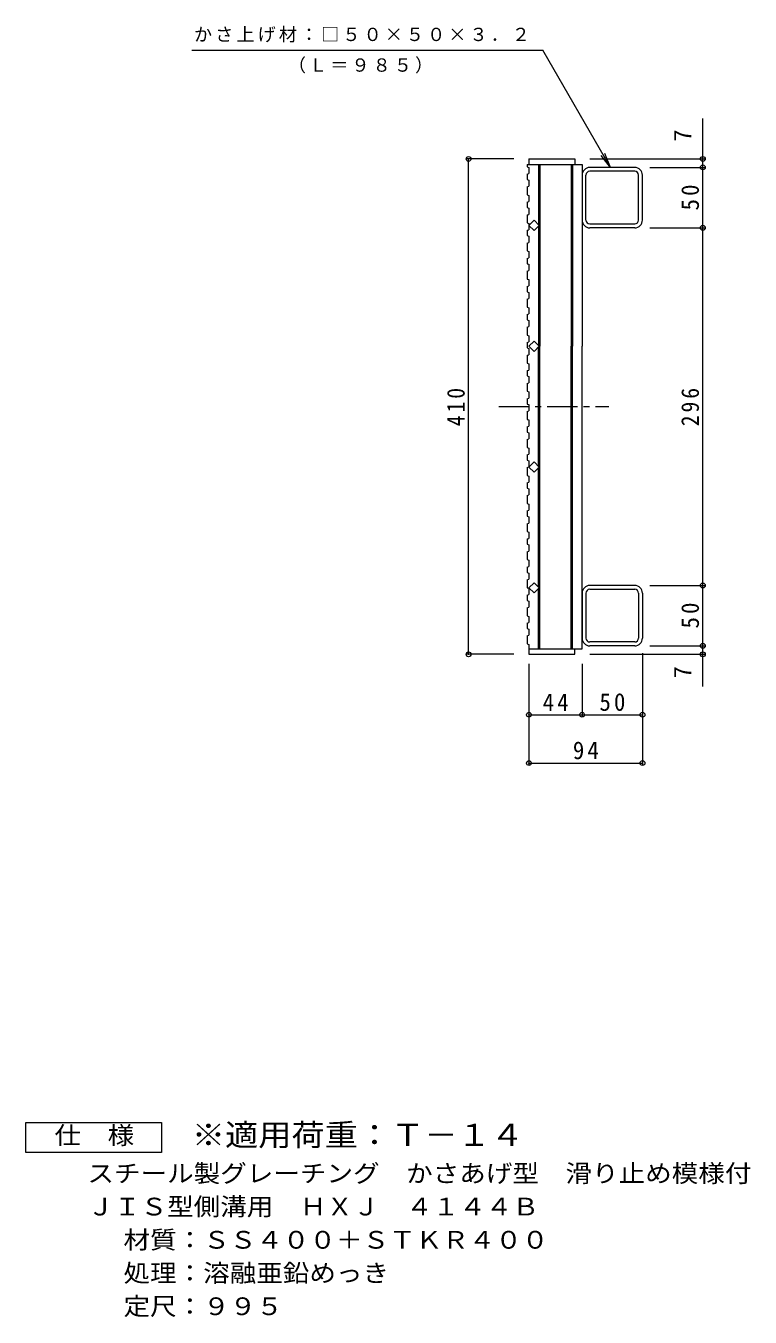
# Model space of a CAD drawing. Units: millimetres, scale not verified. Extents: x -795 to 809, y -686 to 594.
# Drawn here: x 209 to 809, y -513 to 556 of the extents above; entities that cross this region are included whole.
import ezdxf
from ezdxf.enums import TextEntityAlignment as Align

# ---------------------------------------------------------------- set-up
doc = ezdxf.new("R2010")
doc.units = ezdxf.units.MM
doc.header["$LTSCALE"] = 5
doc.header["$PDMODE"] = 32
doc.header["$PDSIZE"] = 4
doc.linetypes.add('CHAIN1', pattern=[8, 5, -1, 1, -1])
for name, color, linetype, lineweight in [('B-1', 2, 'Continuous', 9), ('B-2', 3, 'Continuous', 9), ('B-4', 7, 'Continuous', 9), ('B-A', 3, 'Continuous', 9), ('F-4_F-4ﾚｲﾔ', 2, 'Continuous', 9)]:
    doc.layers.add(name, color=color, linetype=linetype, lineweight=lineweight)
doc.layers.add('F-5_F-5ﾚｲﾔ', color=2, linetype='Continuous')
doc.styles.add('ＭＳ ゴシック', font='')
doc.styles.get('ＭＳ ゴシック').set_extended_font_data('MS Gothic')

msp = doc.modelspace()

# ---------------------------------------------------------------- linework, layer by layer
at = {"layer": 'B-1'}
for p, q in [((713.239, 438.591), (676.039, 438.591)), ((669.639, 432.191), (669.639, 394.991)), ((672.839, 394.991), (672.839, 432.19)), ((713.239, 435.391), (676.039, 435.391)), ((716.439, 394.991), (716.439, 432.19)), ((719.639, 394.991), (719.639, 432.191)), ((676.039, 391.791), (713.239, 391.791)), ((713.239, 388.591), (676.039, 388.591)), ((669.639, 86.191), (669.639, 48.991)), ((672.839, 86.191), (672.839, 48.991)), ((713.239, 92.591), (676.039, 92.591)), ((676.039, 89.391), (713.239, 89.391)), ((716.439, 86.191), (716.439, 48.991)), ((719.639, 86.191), (719.639, 48.991)), ((713.239, 45.791), (676.039, 45.791)), ((713.239, 42.591), (676.039, 42.591))]:
    msp.add_line(p, q, dxfattribs=at)
for centre, radius, start, end in [((676.039, 432.191), 6.4, 90, 180), ((713.239, 432.191), 6.4, 0, 90), ((676.039, 432.19), 3.2, 90, 180), ((713.239, 432.19), 3.2, 0, 90), ((676.039, 394.991), 6.4, 180, 270), ((676.039, 394.991), 3.2, 180, 270), ((713.239, 394.991), 6.4, 270, 0), ((713.239, 394.991), 3.2, 270, 0), ((676.039, 86.191), 6.4, 90, 180), ((676.039, 86.191), 3.2, 90, 180), ((713.239, 86.191), 6.4, 0, 90), ((713.239, 86.191), 3.2, 0, 90), ((676.039, 48.991), 6.4, 180, 270), ((676.039, 48.991), 3.2, 180, 270), ((713.239, 48.991), 3.2, 270, 0), ((713.239, 48.991), 6.4, 270, 0)]:
    msp.add_arc(centre, radius, start, end, dxfattribs=at)
at = {"layer": 'B-2'}
for p, q in [((624.139, 441.091), (669.639, 441.091)), ((625.639, 445.591), (663.639, 445.591)), ((625.639, 445.591), (625.639, 441.091)), ((633.639, 441.091), (633.639, 391.076)), ((634.639, 441.091), (634.639, 290.591)), ((660.639, 441.091), (660.639, 290.591)), ((661.639, 441.091), (661.639, 290.591)), ((663.639, 445.591), (663.639, 441.091)), ((669.639, 441.091), (669.639, 290.591)), ((633.639, 390.105), (633.639, 291.076)), ((633.639, 191.076), (633.639, 290.105)), ((634.639, 40.091), (634.639, 290.591)), ((660.639, 40.091), (660.639, 290.591)), ((661.639, 40.091), (661.639, 290.591)), ((669.639, 40.091), (669.639, 290.591)), ((633.639, 91.076), (633.639, 190.105)), ((633.639, 40.091), (633.639, 90.105)), ((625.639, 40.091), (669.639, 40.091)), ((625.639, 35.591), (663.639, 35.591)), ((663.639, 35.591), (663.639, 40.091))]:
    msp.add_line(p, q, dxfattribs=at)
at = {"layer": 'B-2', "linetype": 'CHAIN1'}
msp.add_line((600.823, 240.591), (691.828, 240.591), dxfattribs=at)
at = {"layer": 'B-2'}
for points in [[(634.124, 390.591), (629.882, 386.348), (625.639, 390.591), (629.882, 394.833)], [(634.124, 190.591), (629.882, 194.833), (625.639, 190.591), (629.882, 186.348)], [(634.124, 90.591), (629.882, 94.833), (625.639, 90.591), (629.882, 86.348)]]:
    msp.add_lwpolyline(points, close=True, dxfattribs=at)
for points in [[(625.639, 290.59), (629.882, 294.833), (634.124, 290.59)], [(625.639, 290.591), (629.882, 286.348), (634.124, 290.591)]]:
    msp.add_lwpolyline(points, dxfattribs=at)
at = {"layer": 'B-4'}
for p, q in [((346.483, 535.591), (637.145, 535.591)), ((693.148, 438.591), (637.145, 535.591)), ((769.639, 9.01), (769.639, 479.063)), ((693.148, 438.591), (688.365, 450.139)), ((613.139, 445.591), (574.139, 445.591)), ((575.639, 35.591), (575.639, 445.591)), ((676.139, 445.591), (771.139, 445.591)), ((693.148, 438.591), (685.539, 448.507)), ((725.739, 438.591), (771.139, 438.591)), ((725.739, 388.591), (771.139, 388.591)), ((725.739, 92.591), (771.139, 92.591)), ((613.139, 35.591), (574.139, 35.591)), ((676.139, 35.591), (771.139, 35.591)), ((719.639, 36.491), (719.639, -55.909)), ((725.739, 42.591), (771.139, 42.591)), ((625.639, 27.591), (625.639, -55.909)), ((669.639, 27.591), (669.639, -15.909)), ((625.639, -14.409), (719.639, -14.409)), ((625.639, -54.409), (719.639, -54.409))]:
    msp.add_line(p, q, dxfattribs=at)
for p in [(575.639, 445.591), (769.639, 445.591), (769.639, 438.591), (769.639, 388.591), (769.639, 92.591), (769.639, 42.591), (575.639, 35.591), (769.639, 35.591), (625.639, -14.409), (669.639, -14.409), (719.639, -14.409), (625.639, -54.409), (719.639, -54.409)]:
    msp.add_point(p, dxfattribs=at)
at = {"layer": 'B-A'}
for p, q in [((624.139, 441.091), (624.139, 439.119)), ((624.139, 439.119), (625.639, 438.608)), ((625.639, 438.608), (625.639, 433.495)), ((624.139, 432.983), (625.639, 433.495)), ((624.139, 422.44), (625.639, 422.951)), ((624.139, 409.757), (625.639, 410.268)), ((625.639, 415.382), (625.639, 410.268)), ((624.139, 399.214), (625.639, 399.725)), ((625.639, 404.838), (625.639, 399.725)), ((624.139, 386.531), (625.639, 387.042)), ((625.639, 392.155), (625.639, 387.042)), ((624.139, 375.987), (625.639, 376.499)), ((625.639, 381.612), (625.639, 376.499)), ((624.139, 363.304), (625.639, 363.815)), ((624.139, 352.761), (625.639, 353.272)), ((625.639, 358.386), (625.639, 353.272)), ((624.139, 340.078), (625.639, 340.589)), ((625.639, 335.159), (625.639, 330.046)), ((624.139, 329.535), (625.639, 330.046)), ((624.139, 316.852), (625.639, 317.363)), ((625.639, 311.933), (625.639, 306.82)), ((624.139, 306.308), (625.639, 306.82)), ((624.139, 293.625), (625.639, 294.137)), ((625.639, 288.707), (625.639, 283.593)), ((624.139, 283.082), (625.639, 283.593)), ((624.139, 270.399), (625.639, 270.91)), ((624.139, 259.856), (625.639, 260.367)), ((625.639, 265.48), (625.639, 260.367)), ((624.139, 247.173), (625.639, 247.684)), ((624.139, 236.63), (625.639, 237.141)), ((625.639, 242.254), (625.639, 237.141)), ((624.139, 223.946), (625.639, 224.458)), ((624.139, 213.403), (625.639, 213.914)), ((625.639, 219.028), (625.639, 213.914)), ((624.139, 200.72), (625.639, 201.231)), ((625.639, 195.801), (625.639, 190.688)), ((624.139, 190.177), (625.639, 190.688)), ((624.139, 177.494), (625.639, 178.005)), ((625.639, 172.575), (625.639, 167.462)), ((624.139, 166.951), (625.639, 167.462)), ((624.139, 154.267), (625.639, 154.779)), ((624.139, 143.724), (625.639, 144.235)), ((625.639, 149.349), (625.639, 144.235)), ((624.139, 131.041), (625.639, 131.552)), ((625.639, 136.666), (625.639, 131.552)), ((624.139, 120.498), (625.639, 121.009)), ((625.639, 126.123), (625.639, 121.009)), ((624.139, 107.815), (625.639, 108.326)), ((624.139, 97.272), (625.639, 97.783)), ((625.639, 102.896), (625.639, 97.783)), ((624.139, 84.589), (625.639, 85.1)), ((625.639, 79.67), (625.639, 74.557)), ((624.139, 74.045), (625.639, 74.557)), ((624.139, 61.362), (625.639, 61.873)), ((625.639, 56.444), (625.639, 51.33)), ((624.139, 50.819), (625.639, 51.33)), ((625.639, 43.76), (625.639, 35.591))]:
    msp.add_line(p, q, dxfattribs=at)
for points in [[(624.139, 432.983), (624.139, 428.576), (625.639, 428.065), (625.639, 422.951)], [(624.139, 422.44), (624.139, 415.893), (625.639, 415.382)], [(624.139, 409.757), (624.139, 405.35), (625.639, 404.838)], [(624.139, 399.214), (624.139, 392.666), (625.639, 392.155)], [(624.139, 386.531), (624.139, 382.123), (625.639, 381.612)], [(624.139, 375.987), (624.139, 369.44), (625.639, 368.929), (625.639, 363.815)], [(624.139, 363.304), (624.139, 358.897), (625.639, 358.386)], [(624.139, 352.761), (624.139, 346.214), (625.639, 345.702), (625.639, 340.589)], [(624.139, 340.078), (624.139, 335.671), (625.639, 335.159)], [(624.139, 329.535), (624.139, 322.987), (625.639, 322.476), (625.639, 317.363)], [(624.139, 316.852), (624.139, 312.444), (625.639, 311.933)], [(624.139, 306.308), (624.139, 299.761), (625.639, 299.25), (625.639, 294.137)], [(624.139, 293.625), (624.139, 289.218), (625.639, 288.707)], [(624.139, 283.082), (624.139, 276.535), (625.639, 276.023), (625.639, 270.91)], [(624.139, 270.399), (624.139, 265.992), (625.639, 265.48)], [(624.139, 259.856), (624.139, 253.308), (625.639, 252.797), (625.639, 247.684)], [(624.139, 247.173), (624.139, 242.765), (625.639, 242.254)], [(624.139, 236.63), (624.139, 230.082), (625.639, 229.571), (625.639, 224.458)], [(624.139, 223.946), (624.139, 219.539), (625.639, 219.028)], [(624.139, 213.403), (624.139, 206.856), (625.639, 206.344), (625.639, 201.231)], [(624.139, 200.72), (624.139, 196.313), (625.639, 195.801)], [(624.139, 190.177), (624.139, 183.629), (625.639, 183.118), (625.639, 178.005)], [(624.139, 177.494), (624.139, 173.086), (625.639, 172.575)], [(624.139, 166.951), (624.139, 160.403), (625.639, 159.892), (625.639, 154.779)], [(624.139, 154.267), (624.139, 149.86), (625.639, 149.349)], [(624.139, 143.724), (624.139, 137.177), (625.639, 136.666)], [(624.139, 131.041), (624.139, 126.634), (625.639, 126.123)], [(624.139, 120.498), (624.139, 113.95), (625.639, 113.439), (625.639, 108.326)], [(624.139, 107.815), (624.139, 103.407), (625.639, 102.896)], [(624.139, 97.272), (624.139, 90.724), (625.639, 90.213), (625.639, 85.1)], [(624.139, 84.589), (624.139, 80.181), (625.639, 79.67)], [(624.139, 74.045), (624.139, 67.498), (625.639, 66.987), (625.639, 61.873)], [(624.139, 61.362), (624.139, 56.955), (625.639, 56.444)], [(624.139, 50.819), (624.139, 44.272), (625.639, 43.76)]]:
    msp.add_lwpolyline(points, dxfattribs=at)
at = {"layer": 'F-4_F-4ﾚｲﾔ'}
msp.add_lwpolyline([(208.941, -376.769), (208.941, -351.769), (321.441, -351.769), (321.441, -376.769)], close=True, dxfattribs=at)

# ---------------------------------------------------------------- texts
at = {"layer": 'B-4', "color": 2, "style": 'ＭＳ ゴシック'}
for p in [(764.639, 460.023), (764.639, 15.778)]:
    msp.add_text('7', height=14.66, rotation=90, dxfattribs=at).set_placement(p, align=Align.BOTTOM_LEFT)
at = {"layer": 'B-4', "char_height": 11, "attachment_point": 7, "style": 'ＭＳ ゴシック'}
for s, insert in [('\\T1.17;かさ上げ材：□５０×５０×３．２', (348.25, 541.991)), ('\\T1.17;（Ｌ＝９８５）', (425.994, 516.371))]:
    msp.add_mtext(s, dxfattribs=dict(at, insert=insert))
at = {"layer": 'B-4', "color": 2, "char_height": 14.66, "attachment_point": 7, "rotation": 90, "style": 'ＭＳ ゴシック'}
for s, insert in [('\\T1.27;\\W0.95;50', (766.639, 402.966)), ('\\T1.27;\\W0.9;410', (572.639, 224.341)), ('\\T1.27;\\W0.9;296', (766.639, 224.341)), ('\\T1.27;\\W0.95;50', (766.639, 56.966))]:
    msp.add_mtext(s, dxfattribs=dict(at, insert=insert))
at = {"layer": 'B-4', "color": 2, "char_height": 14.66, "attachment_point": 7, "style": 'ＭＳ ゴシック'}
for s, insert in [('\\T1.27;\\W0.95;44', (637.014, -11.409)), ('\\T1.27;\\W0.95;50', (684.014, -11.409)), ('\\T1.27;\\W0.95;94', (662.014, -51.409))]:
    msp.add_mtext(s, dxfattribs=dict(at, insert=insert))
at = {"layer": 'F-4_F-4ﾚｲﾔ', "style": 'ＭＳ ゴシック', "width": 1.1}
for s, p in [('仕\u3000様', (232.692, -374.269)), ('スチール製グレーチング\u3000かさあげ型\u3000滑り止め模様付', (259.986, -405.729)), ('ＪＩＳ型側溝用\u3000ＨＸＪ\u3000４１４４Ｂ', (259.986, -433.23)), ('材質：ＳＳ４００＋ＳＴＫＲ４００', (289.842, -460.728)), ('処理：溶融亜鉛めっき', (289.842, -488.229)), ('定尺：９９５', (289.842, -515.729))]:
    msp.add_text(s, height=14.66, dxfattribs=at).set_placement(p, align=Align.BOTTOM_LEFT)
at = {"layer": 'F-5_F-5ﾚｲﾔ', "color": 3, "style": 'ＭＳ ゴシック', "width": 1.1}
msp.add_text('※適用荷重：Ｔ－１４', height=18.33, dxfattribs=at).set_placement((346.441, -376.769), align=Align.BOTTOM_LEFT)

doc.saveas('drawing.dxf')
